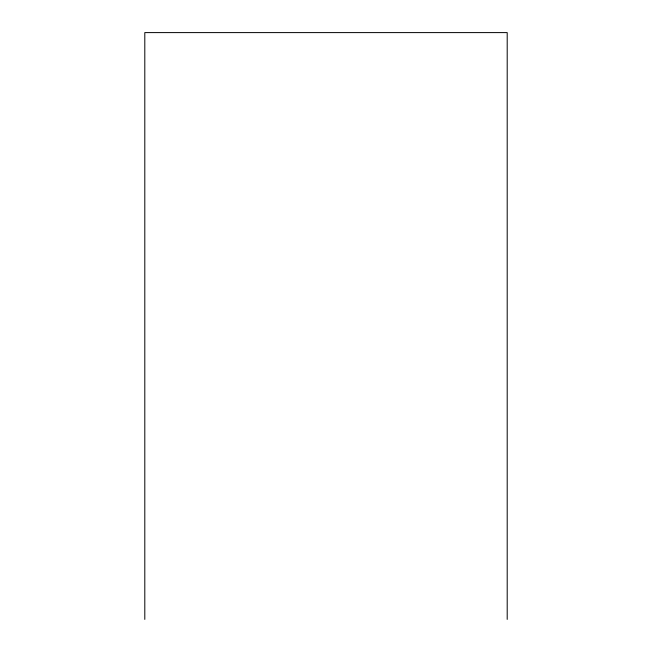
<?xml version="1.0" encoding="UTF-8"?>
<svg xmlns="http://www.w3.org/2000/svg" width="652" height="652" viewBox="0 0 652 652"><rect width="100%" height="100%" fill="white"/><g stroke="black" fill="none" stroke-linecap="round" stroke-linejoin="round"><path stroke-width="0.98" d="M507.199 619.4L507.199 32.6L144.801 32.6L144.801 619.4"/></g></svg>
